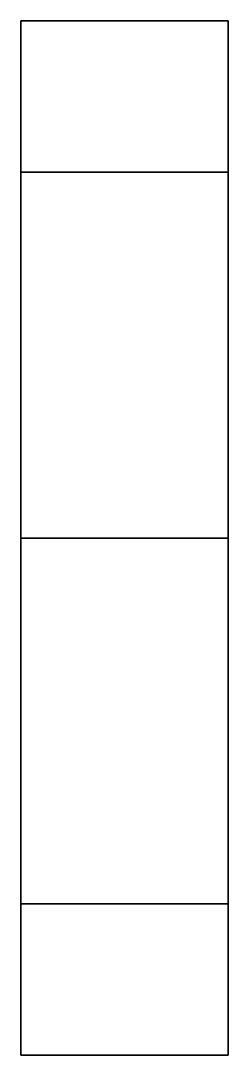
# Model space of a CAD drawing. Extents: x -0.06 to 0.06, y -0.3 to 0.3.
import ezdxf

# ---------------------------------------------------------------- set-up
doc = ezdxf.new("R2010")
doc.units = 0
doc.layers.add('WHEEL', color=2, linetype='CONTINUOUS')

msp = doc.modelspace()

# ---------------------------------------------------------------- linework, layer by layer
at = {"layer": 'WHEEL'}
for points in [[(0.06, 0.21213, 0.21213), (0.06, 0.3), (-0.06, 0.3), (-0.06, 0.21213, 0.21213)], [(0.06, 0.3), (0.06, 0.21213, -0.21213), (-0.06, 0.21213, -0.21213), (-0.06, 0.3)], [(-0.06, 0, -0.3), (-0.06, 0.21213, 0.21213), (-0.06, 0.3), (-0.06, 0.21213, -0.21213)], [(0.06, 0.21213, -0.21213), (0.06, 0.3), (0.06, 0.21213, 0.21213), (0.06, 0, -0.3)], [(0.06, 0, 0.3), (0.06, 0.21213, 0.21213), (-0.06, 0.21213, 0.21213), (-0.06, 0, 0.3)], [(0.06, 0.21213, -0.21213), (0.06, 0, -0.3), (-0.06, 0, -0.3), (-0.06, 0.21213, -0.21213)], [(-0.06, -0.21213, -0.21213), (-0.06, 0, 0.3), (-0.06, 0.21213, 0.21213), (-0.06, 0, -0.3)], [(0.06, 0, -0.3), (0.06, 0.21213, 0.21213), (0.06, 0, 0.3), (0.06, -0.21213, -0.21213)], [(0.06, -0.21213, 0.21213), (0.06, 0, 0.3), (-0.06, 0, 0.3), (-0.06, -0.21213, 0.21213)], [(0.06, 0, -0.3), (0.06, -0.21213, -0.21213), (-0.06, -0.21213, -0.21213), (-0.06, 0, -0.3)], [(-0.06, -0.3), (-0.06, -0.21213, 0.21213), (-0.06, 0, 0.3), (-0.06, -0.21213, -0.21213)], [(0.06, -0.21213, -0.21213), (0.06, 0, 0.3), (0.06, -0.21213, 0.21213), (0.06, -0.3)], [(0.06, -0.3), (0.06, -0.21213, 0.21213), (-0.06, -0.21213, 0.21213), (-0.06, -0.3)], [(0.06, -0.21213, -0.21213), (0.06, -0.3), (-0.06, -0.3), (-0.06, -0.21213, -0.21213)]]:
    msp.add_3dface(points, dxfattribs=at)

doc.saveas('drawing.dxf')
